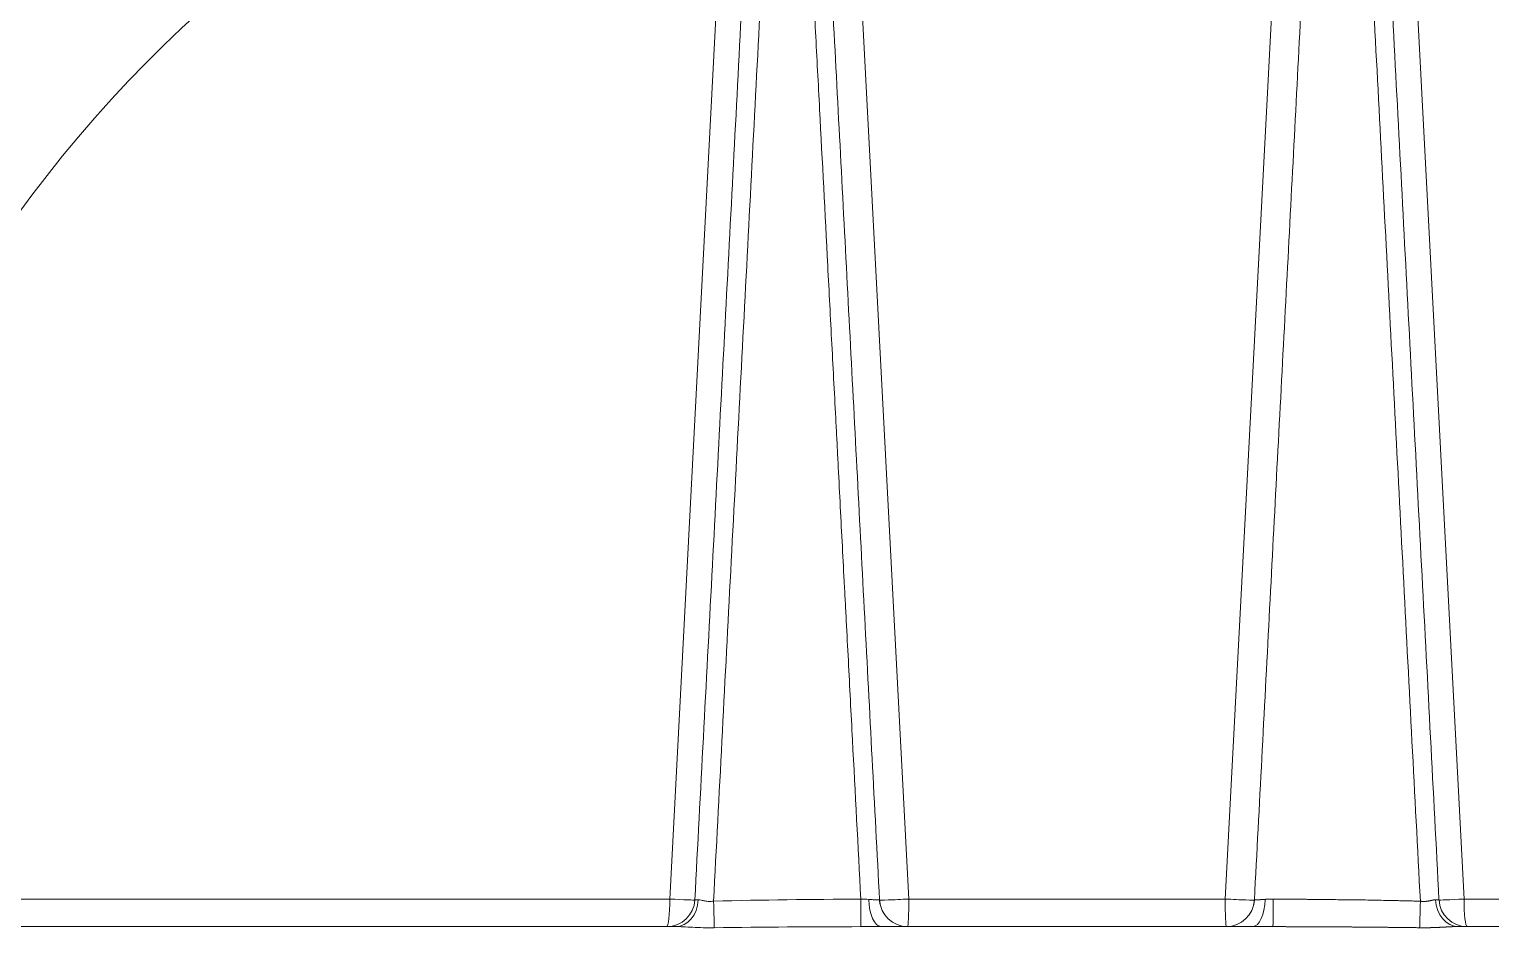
# Model space of a CAD drawing. Header units: millimetres. Extents: x 4664 to 8864, y -38 to 2932.
# Drawn here: x 5710 to 5846, y 1173.7 to 1257.2 of the extents above; entities that cross this region are included whole.
import ezdxf

# ---------------------------------------------------------------- set-up
doc = ezdxf.new("R2010")
doc.units = ezdxf.units.MM

msp = doc.modelspace()

# ---------------------------------------------------------------- linework, layer by layer
at = {"lineweight": 5}
for p, q in [((5775.35, 1285.75), (5769.62, 1176.33)), ((5837.77, 1285.75), (5843.51, 1176.33)), ((5791.85, 1176.33), (5787.52, 1258.98)), ((5821.28, 1176.33), (5825.61, 1258.98)), ((5769.62, 1176.33), (5686.32, 1176.33)), ((5791.85, 1176.33), (5821.28, 1176.33)), ((5824, 1176.25), (5824.01, 1176.24)), ((5843.51, 1176.33), (5926.81, 1176.33)), ((5770.14, 1173.77), (5651.91, 1173.77)), ((5789.27, 1173.77), (5823.86, 1173.77)), ((5842.99, 1173.77), (5961.22, 1173.77))]:
    msp.add_line(p, q, dxfattribs=at)
for centre, radius, start, end in [((5806.56, 1169.42), 144.9, 99.21, 177.2647), ((5806.56, 1169.42), 144.9, 2.7353, 80.79), ((5806.56, 1169.42), 143.34, 99.21, 177.2647), ((5806.56, 1169.42), 143.34, 2.7353, 80.79), ((5806.56, 1169.42), 120.44, 105.0182, 176.7093), ((5769.34, 1176.38), 2.61, 270, 357), ((5791.74, 1176.38), 2.61, 183, 270), ((5821.39, 1176.38), 2.61, 270, 357), ((5843.78, 1176.38), 2.61, 183, 270)]:
    msp.add_arc(centre, radius, start, end, dxfattribs=at)
for centre, major_axis, ratio, start_param, end_param in [((5769.34, 1176.38), (0, -2.61), 0.105089, 0, 1.551133), ((5769.34, 1176.38), (2.61, -0.14), 0.014216, 4.818542, 6.283185), ((5770.14, 1176.38), (0, 2.61), 0.817981, 3.141593, 4.661654), ((5773.69, 1176.16), (-0.07, 2.61), 0.00037, 1.584374, 2.850434), ((5787.38, 1176.36), (-0.01, 2.61), 0.000075, 1.584919, 3.040984), ((5789.27, 1176.38), (0, 2.61), 0.432613, 1.606022, 3.141593), ((5791.74, 1176.38), (2.61, 0.14), 0.021844, 3.141593, 4.753166), ((5791.74, 1176.38), (0, 2.61), 0.04186, 3.141593, 4.692726), ((5821.39, 1176.38), (-2.61, 0.14), 0.021844, 1.53002, 3.141593), ((5821.39, 1176.38), (0, 2.61), 0.04186, 1.59046, 3.141593), ((5823.86, 1176.38), (0, 2.61), 0.432613, 3.141593, 4.677163), ((5825.74, 1176.36), (0.01, 2.61), 0.000075, 3.242201, 4.698267), ((5839.44, 1176.16), (0.07, 2.61), 0.00037, 3.432751, 4.698811), ((5842.99, 1176.38), (0, 2.61), 0.817981, 1.621532, 3.141593), ((5843.78, 1176.38), (-2.61, -0.14), 0.014216, 0, 1.464643), ((5843.78, 1176.38), (0, -2.61), 0.105089, 4.732052, 6.283185)]:
    msp.add_ellipse(centre, major_axis=major_axis, ratio=ratio, start_param=start_param, end_param=end_param, dxfattribs=at)
for points, knots in [([(5778.15, 1294.5), (5777.9, 1289.77), (5777.65, 1285.01), (5777.15, 1275.42), (5776.9, 1270.6), (5776.13, 1256.03), (5775.62, 1246.2), (5774.58, 1226.4), (5774.06, 1216.42), (5773.01, 1196.39), (5772.48, 1186.32), (5771.95, 1176.25)], [0, 0, 0, 0, 0.125, 0.125, 0.25, 0.25, 0.5, 0.5, 0.75, 0.75, 1, 1, 1, 1]), ([(5834.98, 1294.5), (5835.22, 1289.77), (5835.47, 1285.01), (5835.98, 1275.42), (5836.23, 1270.6), (5836.99, 1256.03), (5837.51, 1246.2), (5838.54, 1226.4), (5839.07, 1216.42), (5840.12, 1196.39), (5840.65, 1186.32), (5841.17, 1176.25)], [0, 0, 0, 0, 0.125, 0.125, 0.25, 0.25, 0.5, 0.5, 0.75, 0.75, 1, 1, 1, 1]), ([(5773.69, 1176.13), (5774.21, 1186.06), (5774.72, 1195.98), (5775.5, 1210.93), (5775.77, 1215.99), (5776.29, 1226.08), (5776.56, 1231.11), (5777.08, 1241.13), (5777.34, 1246.11), (5777.86, 1256.04), (5778.11, 1260.99), (5778.63, 1270.82), (5778.88, 1275.7), (5779.26, 1282.98), (5779.39, 1285.4), (5779.6, 1289.4), (5779.68, 1291), (5779.76, 1292.58)], [0, 0, 0, 0, 0.250528, 0.250528, 0.379054, 0.379054, 0.507579, 0.507579, 0.636105, 0.636105, 0.76463, 0.76463, 0.893156, 0.893156, 0.957418, 0.957418, 1, 1, 1, 1]), ([(5781.33, 1292.41), (5781.57, 1287.76), (5781.94, 1280.73), (5782.37, 1272.45), (5782.59, 1268.3), (5782.68, 1266.51), (5782.74, 1265.32), (5782.77, 1264.73), (5782.93, 1261.75), (5783.05, 1259.36), (5783.3, 1254.56), (5783.43, 1252.16), (5783.81, 1244.93), (5784.06, 1240.08), (5784.37, 1234.01), (5784.44, 1232.79), (5784.56, 1230.36), (5784.76, 1226.71), (5784.95, 1223.05), (5785.09, 1220.3), (5785.11, 1219.99), (5785.14, 1219.38), (5785.19, 1218.46), (5785.3, 1216.32), (5785.52, 1212.03), (5785.71, 1208.35), (5785.87, 1205.27), (5785.91, 1204.66), (5785.97, 1203.43), (5786.07, 1201.58), (5786.29, 1197.28), (5786.74, 1188.66), (5787.13, 1181.26), (5787.38, 1176.32)], [0, 0, 0, 0, 0.125, 0.1875, 0.21875, 0.234375, 0.234375, 0.25, 0.25, 0.3125, 0.3125, 0.375, 0.375, 0.5, 0.5, 0.53125, 0.53125, 0.5625, 0.625, 0.625, 0.632812, 0.632812, 0.640625, 0.65625, 0.6875, 0.75, 0.75, 0.765625, 0.765625, 0.78125, 0.8125, 0.875, 1, 1, 1, 1]), ([(5839.44, 1176.13), (5838.92, 1186.03), (5838.4, 1195.93), (5837.38, 1215.66), (5836.86, 1225.48), (5835.85, 1244.98), (5835.34, 1254.65), (5834.34, 1273.79), (5833.85, 1283.26), (5833.36, 1292.58)], [0, 0, 0, 0, 0.25, 0.25, 0.5, 0.5, 0.75, 0.75, 1, 1, 1, 1]), ([(5789.13, 1176.25), (5788.67, 1185.02), (5788.21, 1193.78), (5787.29, 1211.26), (5786.84, 1219.98), (5785.93, 1237.29), (5785.48, 1245.91), (5784.58, 1262.97), (5784.14, 1271.42), (5783.7, 1279.79)], [0, 0, 0, 0, 0.25, 0.25, 0.5, 0.5, 0.75, 0.75, 1, 1, 1, 1]), ([(5824, 1176.25), (5824.46, 1185.02), (5824.92, 1193.78), (5825.83, 1211.26), (5826.29, 1219.98), (5827.2, 1237.29), (5827.65, 1245.91), (5828.54, 1262.97), (5828.98, 1271.42), (5829.42, 1279.79)], [0, 0, 0, 0, 0.25, 0.25, 0.5, 0.5, 0.75, 0.75, 1, 1, 1, 1]), ([(5773.69, 1176.13), (5773.55, 1176.11), (5773.41, 1176.1), (5773.14, 1176.11), (5773.01, 1176.13), (5772.77, 1176.17), (5772.65, 1176.2), (5772.44, 1176.24), (5772.35, 1176.26), (5772.27, 1176.25)], [0, 0, 0, 0, 0.25, 0.25, 0.5, 0.5, 0.75, 0.75, 1, 1, 1, 1]), ([(5789.13, 1176.25), (5789.13, 1176.24), (5789.11, 1176.24), (5789.02, 1176.24), (5788.95, 1176.24), (5788.77, 1176.25), (5788.67, 1176.26), (5788.42, 1176.27), (5788.29, 1176.28), (5788.14, 1176.29)], [0, 0, 0, 0, 0.25, 0.25, 0.5, 0.5, 0.75, 0.75, 1, 1, 1, 1]), ([(5824.01, 1176.24), (5824.01, 1176.24), (5824.01, 1176.24), (5824.01, 1176.24), (5824.01, 1176.24), (5824.01, 1176.24), (5824.01, 1176.24), (5824.01, 1176.24), (5824.02, 1176.24), (5824.02, 1176.24), (5824.02, 1176.24), (5824.02, 1176.24), (5824.02, 1176.24), (5824.02, 1176.24), (5824.03, 1176.24), (5824.03, 1176.24), (5824.03, 1176.24), (5824.03, 1176.24), (5824.03, 1176.24), (5824.03, 1176.24), (5824.04, 1176.24), (5824.04, 1176.24), (5824.04, 1176.24), (5824.04, 1176.24), (5824.04, 1176.24), (5824.05, 1176.24), (5824.05, 1176.24), (5824.05, 1176.24), (5824.05, 1176.24), (5824.06, 1176.24), (5824.06, 1176.24), (5824.06, 1176.24), (5824.06, 1176.24), (5824.07, 1176.24), (5824.07, 1176.24), (5824.07, 1176.24), (5824.07, 1176.24), (5824.08, 1176.24), (5824.08, 1176.24), (5824.08, 1176.24), (5824.08, 1176.24), (5824.09, 1176.24), (5824.09, 1176.24), (5824.09, 1176.24), (5824.1, 1176.24), (5824.1, 1176.24), (5824.1, 1176.24), (5824.11, 1176.24), (5824.11, 1176.24), (5824.11, 1176.24), (5824.12, 1176.24), (5824.12, 1176.24), (5824.12, 1176.24), (5824.13, 1176.24), (5824.13, 1176.24), (5824.13, 1176.24), (5824.14, 1176.24), (5824.14, 1176.24), (5824.14, 1176.24), (5824.15, 1176.24), (5824.15, 1176.24), (5824.16, 1176.24), (5824.16, 1176.24), (5824.16, 1176.24), (5824.17, 1176.24), (5824.17, 1176.25), (5824.18, 1176.25), (5824.18, 1176.25), (5824.18, 1176.25), (5824.19, 1176.25), (5824.19, 1176.25), (5824.2, 1176.25), (5824.2, 1176.25), (5824.21, 1176.25), (5824.21, 1176.25), (5824.21, 1176.25), (5824.22, 1176.25), (5824.22, 1176.25), (5824.23, 1176.25), (5824.23, 1176.25), (5824.24, 1176.25), (5824.24, 1176.25), (5824.25, 1176.25), (5824.25, 1176.25), (5824.26, 1176.25), (5824.26, 1176.25), (5824.27, 1176.25), (5824.27, 1176.25), (5824.28, 1176.25), (5824.29, 1176.25), (5824.29, 1176.25), (5824.3, 1176.25), (5824.31, 1176.25), (5824.32, 1176.25), (5824.33, 1176.25), (5824.33, 1176.25), (5824.34, 1176.25), (5824.35, 1176.25), (5824.36, 1176.25), (5824.37, 1176.25), (5824.38, 1176.25), (5824.38, 1176.26), (5824.39, 1176.26), (5824.4, 1176.26), (5824.41, 1176.26), (5824.42, 1176.26), (5824.43, 1176.26), (5824.44, 1176.26), (5824.45, 1176.26), (5824.46, 1176.26), (5824.47, 1176.26), (5824.48, 1176.26), (5824.49, 1176.26), (5824.5, 1176.26), (5824.51, 1176.26), (5824.52, 1176.26), (5824.53, 1176.26), (5824.54, 1176.26), (5824.55, 1176.26), (5824.56, 1176.27), (5824.57, 1176.27), (5824.59, 1176.27), (5824.6, 1176.27), (5824.61, 1176.27), (5824.62, 1176.27), (5824.63, 1176.27), (5824.64, 1176.27), (5824.65, 1176.27), (5824.67, 1176.27), (5824.68, 1176.27), (5824.69, 1176.27), (5824.7, 1176.27), (5824.72, 1176.27), (5824.73, 1176.28), (5824.74, 1176.28), (5824.75, 1176.28), (5824.77, 1176.28), (5824.78, 1176.28), (5824.79, 1176.28), (5824.81, 1176.28), (5824.82, 1176.28), (5824.83, 1176.28), (5824.85, 1176.28), (5824.86, 1176.28), (5824.87, 1176.28), (5824.89, 1176.29), (5824.9, 1176.29), (5824.92, 1176.29), (5824.93, 1176.29), (5824.94, 1176.29), (5824.96, 1176.29), (5824.97, 1176.29), (5824.98, 1176.29), (5824.99, 1176.29)], [0, 0, 0, 0, 0.002186, 0.007391, 0.0126, 0.017811, 0.023025, 0.028242, 0.033462, 0.038684, 0.043909, 0.049137, 0.054367, 0.0596, 0.064835, 0.070072, 0.075311, 0.080553, 0.085796, 0.091041, 0.096289, 0.101538, 0.106788, 0.112041, 0.117294, 0.12255, 0.127806, 0.133064, 0.138323, 0.143583, 0.148844, 0.154106, 0.159369, 0.164633, 0.169897, 0.175162, 0.180428, 0.185694, 0.19096, 0.196227, 0.201494, 0.206761, 0.212028, 0.217294, 0.222561, 0.227828, 0.233094, 0.23836, 0.243625, 0.24889, 0.254154, 0.259417, 0.26468, 0.269941, 0.275202, 0.280462, 0.28572, 0.290977, 0.296233, 0.301488, 0.306741, 0.311992, 0.317242, 0.32249, 0.327737, 0.332981, 0.338223, 0.343464, 0.348702, 0.353938, 0.359172, 0.364403, 0.369632, 0.374858, 0.380082, 0.385303, 0.390521, 0.395736, 0.400948, 0.406158, 0.411364, 0.416567, 0.421767, 0.426963, 0.432156, 0.437346, 0.442532, 0.450057, 0.457616, 0.465208, 0.472832, 0.48049, 0.48818, 0.495902, 0.503657, 0.511443, 0.519262, 0.527112, 0.534994, 0.542907, 0.550851, 0.558827, 0.566832, 0.574869, 0.582936, 0.591032, 0.599159, 0.607315, 0.615501, 0.623715, 0.631959, 0.640231, 0.648531, 0.65686, 0.665216, 0.673599, 0.68201, 0.690448, 0.698912, 0.707403, 0.715919, 0.724461, 0.733029, 0.741621, 0.750238, 0.758879, 0.767545, 0.776233, 0.784946, 0.793681, 0.802438, 0.811218, 0.820019, 0.828842, 0.837686, 0.846551, 0.855435, 0.86434, 0.873264, 0.882207, 0.891168, 0.900148, 0.909145, 0.91816, 0.927192, 0.93624, 0.945304, 0.954384, 0.963479, 0.972588, 0.981712, 0.990849, 1, 1, 1, 1]), ([(5824.99, 1176.29), (5824.99, 1176.29), (5824.99, 1176.29), (5825, 1176.29), (5825.01, 1176.29), (5825.02, 1176.29), (5825.03, 1176.29), (5825.04, 1176.29), (5825.04, 1176.3), (5825.05, 1176.3), (5825.06, 1176.3), (5825.07, 1176.3), (5825.08, 1176.3), (5825.09, 1176.3), (5825.1, 1176.3), (5825.12, 1176.3), (5825.15, 1176.3), (5825.21, 1176.3), (5825.28, 1176.3), (5825.34, 1176.31), (5825.38, 1176.31), (5825.41, 1176.31), (5825.44, 1176.31), (5825.46, 1176.31), (5825.49, 1176.31), (5825.51, 1176.31), (5825.53, 1176.31), (5825.56, 1176.31), (5825.58, 1176.31), (5825.6, 1176.31), (5825.62, 1176.31), (5825.64, 1176.32), (5825.66, 1176.32), (5825.68, 1176.32), (5825.69, 1176.32), (5825.71, 1176.32), (5825.73, 1176.32), (5825.74, 1176.32), (5825.74, 1176.32)], [0, 0, 0, 0, 0.011227, 0.022568, 0.034023, 0.04559, 0.057271, 0.069063, 0.080967, 0.092982, 0.105108, 0.117344, 0.12969, 0.142144, 0.154707, 0.167378, 0.227564, 0.303371, 0.394382, 0.500046, 0.5363, 0.571503, 0.605666, 0.638798, 0.670909, 0.702008, 0.732106, 0.761214, 0.78934, 0.816496, 0.842692, 0.867938, 0.892243, 0.915617, 0.938071, 0.959613, 0.980253, 1, 1, 1, 1]), ([(5825.74, 1176.32), (5825.82, 1176.32), (5825.99, 1176.32), (5826.23, 1176.32), (5826.47, 1176.32), (5826.71, 1176.32), (5826.94, 1176.31), (5827.18, 1176.31), (5827.41, 1176.31), (5827.64, 1176.31), (5827.86, 1176.31), (5828.08, 1176.31), (5828.31, 1176.3), (5828.52, 1176.3), (5828.74, 1176.3), (5828.95, 1176.3), (5829.68, 1176.29), (5830.89, 1176.28), (5832.33, 1176.26), (5833.47, 1176.25), (5834.33, 1176.24), (5835.18, 1176.22), (5835.83, 1176.21), (5836.28, 1176.2), (5836.55, 1176.19), (5836.82, 1176.19), (5837.09, 1176.18), (5837.36, 1176.18), (5837.62, 1176.17), (5837.88, 1176.17), (5838.15, 1176.16), (5838.41, 1176.15), (5838.67, 1176.15), (5838.92, 1176.14), (5839.18, 1176.13), (5839.35, 1176.13), (5839.44, 1176.13)], [0, 0, 0, 0, 0.017894, 0.035612, 0.053155, 0.070523, 0.087716, 0.104734, 0.121576, 0.138243, 0.154735, 0.171052, 0.187193, 0.203159, 0.21895, 0.234566, 0.250006, 0.378354, 0.50001, 0.564409, 0.627542, 0.689408, 0.750008, 0.769817, 0.789529, 0.809145, 0.828665, 0.848088, 0.867414, 0.886644, 0.905778, 0.924815, 0.943756, 0.9626, 0.981348, 1, 1, 1, 1]), ([(5839.44, 1176.13), (5839.44, 1176.13), (5839.44, 1176.13), (5839.45, 1176.12), (5839.46, 1176.12), (5839.47, 1176.12), (5839.48, 1176.12), (5839.48, 1176.12), (5839.49, 1176.12), (5839.5, 1176.12), (5839.51, 1176.12), (5839.52, 1176.12), (5839.52, 1176.12), (5839.53, 1176.12), (5839.54, 1176.11), (5839.55, 1176.11), (5839.56, 1176.11), (5839.56, 1176.11), (5839.57, 1176.11), (5839.58, 1176.11), (5839.59, 1176.11), (5839.6, 1176.11), (5839.6, 1176.11), (5839.61, 1176.11), (5839.62, 1176.11), (5839.63, 1176.11), (5839.64, 1176.11), (5839.64, 1176.11), (5839.65, 1176.11), (5839.66, 1176.11), (5839.67, 1176.11), (5839.68, 1176.11), (5839.69, 1176.11), (5839.69, 1176.11), (5839.7, 1176.11), (5839.71, 1176.1), (5839.72, 1176.1), (5839.73, 1176.1), (5839.74, 1176.1), (5839.74, 1176.1), (5839.75, 1176.1), (5839.76, 1176.1), (5839.77, 1176.1), (5839.78, 1176.1), (5839.79, 1176.1), (5839.8, 1176.1), (5839.8, 1176.1), (5839.81, 1176.11), (5839.82, 1176.11), (5839.83, 1176.11), (5839.84, 1176.11), (5839.85, 1176.11), (5839.85, 1176.11), (5839.86, 1176.11), (5839.87, 1176.11), (5839.88, 1176.11), (5839.89, 1176.11), (5839.9, 1176.11), (5839.91, 1176.11), (5839.91, 1176.11), (5839.92, 1176.11), (5839.93, 1176.11), (5839.94, 1176.11), (5839.95, 1176.11), (5839.96, 1176.11), (5839.97, 1176.11), (5839.97, 1176.11), (5839.98, 1176.11), (5839.99, 1176.12), (5840, 1176.12), (5840.01, 1176.12), (5840.02, 1176.12), (5840.03, 1176.12), (5840.03, 1176.12), (5840.04, 1176.12), (5840.05, 1176.12), (5840.06, 1176.12), (5840.07, 1176.12), (5840.08, 1176.12), (5840.09, 1176.13), (5840.09, 1176.13), (5840.1, 1176.13), (5840.11, 1176.13), (5840.12, 1176.13), (5840.13, 1176.13), (5840.14, 1176.13), (5840.15, 1176.13), (5840.15, 1176.13), (5840.16, 1176.14), (5840.17, 1176.14), (5840.18, 1176.14), (5840.19, 1176.14), (5840.2, 1176.14), (5840.21, 1176.14), (5840.21, 1176.14), (5840.22, 1176.15), (5840.23, 1176.15), (5840.24, 1176.15), (5840.26, 1176.15), (5840.28, 1176.16), (5840.29, 1176.16), (5840.31, 1176.16), (5840.33, 1176.17), (5840.35, 1176.17), (5840.36, 1176.17), (5840.38, 1176.18), (5840.4, 1176.18), (5840.42, 1176.18), (5840.43, 1176.19), (5840.45, 1176.19), (5840.47, 1176.19), (5840.48, 1176.2), (5840.5, 1176.2), (5840.51, 1176.21), (5840.53, 1176.21), (5840.55, 1176.21), (5840.56, 1176.22), (5840.58, 1176.22), (5840.59, 1176.22), (5840.59, 1176.22), (5840.6, 1176.23), (5840.61, 1176.23), (5840.62, 1176.23), (5840.62, 1176.23), (5840.63, 1176.23), (5840.64, 1176.23), (5840.65, 1176.23), (5840.65, 1176.24), (5840.66, 1176.24), (5840.67, 1176.24), (5840.68, 1176.24), (5840.68, 1176.24), (5840.69, 1176.24), (5840.7, 1176.24), (5840.7, 1176.24), (5840.71, 1176.24), (5840.72, 1176.25), (5840.73, 1176.25), (5840.73, 1176.25), (5840.74, 1176.25), (5840.75, 1176.25), (5840.75, 1176.25), (5840.76, 1176.25), (5840.77, 1176.25), (5840.77, 1176.25), (5840.78, 1176.25), (5840.79, 1176.25), (5840.79, 1176.25), (5840.8, 1176.25), (5840.81, 1176.25), (5840.81, 1176.25), (5840.82, 1176.25), (5840.83, 1176.25), (5840.83, 1176.25), (5840.84, 1176.25), (5840.84, 1176.25), (5840.85, 1176.25), (5840.85, 1176.25), (5840.86, 1176.25)], [0, 0, 0, 0, 0.004673, 0.009356, 0.014049, 0.018751, 0.023463, 0.028185, 0.032917, 0.037659, 0.042412, 0.047174, 0.051947, 0.05673, 0.061523, 0.066327, 0.071141, 0.075966, 0.080802, 0.085648, 0.090506, 0.095374, 0.100253, 0.105143, 0.110044, 0.114956, 0.119879, 0.124813, 0.129759, 0.134716, 0.139684, 0.144664, 0.149655, 0.154658, 0.159672, 0.164698, 0.169736, 0.174785, 0.179846, 0.184918, 0.190003, 0.195099, 0.200208, 0.205328, 0.21046, 0.215604, 0.22076, 0.225928, 0.231109, 0.236301, 0.241506, 0.246722, 0.251951, 0.257192, 0.262446, 0.267711, 0.272989, 0.27828, 0.283582, 0.288897, 0.294225, 0.299564, 0.304917, 0.310281, 0.315658, 0.321047, 0.326449, 0.331864, 0.33729, 0.34273, 0.348181, 0.353645, 0.359122, 0.364611, 0.370113, 0.375627, 0.381153, 0.386692, 0.392244, 0.397808, 0.403384, 0.408973, 0.414574, 0.420188, 0.425814, 0.431453, 0.437104, 0.442767, 0.448443, 0.454131, 0.459831, 0.465544, 0.471269, 0.477006, 0.482755, 0.488517, 0.494291, 0.500077, 0.512363, 0.524672, 0.537004, 0.549358, 0.561734, 0.574129, 0.586545, 0.598979, 0.611431, 0.6239, 0.636385, 0.648886, 0.661402, 0.673932, 0.686474, 0.699029, 0.711596, 0.724172, 0.736759, 0.749354, 0.755585, 0.761818, 0.768052, 0.774288, 0.780524, 0.786763, 0.793002, 0.799243, 0.805486, 0.811731, 0.817977, 0.824224, 0.830474, 0.836725, 0.842978, 0.849233, 0.85549, 0.861749, 0.86801, 0.874272, 0.880537, 0.886804, 0.893073, 0.899344, 0.905617, 0.911893, 0.918171, 0.924451, 0.930733, 0.937018, 0.943305, 0.949594, 0.955886, 0.962181, 0.968478, 0.974777, 0.981079, 0.987383, 0.99369, 1, 1, 1, 1]), ([(5840.86, 1176.25), (5840.86, 1176.25), (5840.86, 1176.25), (5840.87, 1176.25), (5840.87, 1176.25), (5840.88, 1176.25), (5840.88, 1176.25), (5840.89, 1176.25), (5840.89, 1176.25), (5840.9, 1176.25), (5840.9, 1176.25), (5840.91, 1176.25), (5840.91, 1176.25), (5840.92, 1176.25), (5840.92, 1176.25), (5840.92, 1176.25), (5840.93, 1176.25), (5840.93, 1176.25), (5840.94, 1176.25), (5840.94, 1176.25), (5840.95, 1176.25), (5840.95, 1176.25), (5840.96, 1176.25), (5840.96, 1176.25), (5840.96, 1176.25), (5840.97, 1176.25), (5840.97, 1176.25), (5840.98, 1176.25), (5840.98, 1176.25), (5840.99, 1176.25), (5840.99, 1176.25), (5840.99, 1176.25), (5841, 1176.25), (5841, 1176.24), (5841.01, 1176.24), (5841.01, 1176.24), (5841.01, 1176.24), (5841.02, 1176.24), (5841.02, 1176.24), (5841.02, 1176.24), (5841.03, 1176.24), (5841.03, 1176.24), (5841.04, 1176.24), (5841.04, 1176.24), (5841.04, 1176.24), (5841.05, 1176.24), (5841.05, 1176.24), (5841.05, 1176.24), (5841.06, 1176.24), (5841.06, 1176.24), (5841.06, 1176.24), (5841.07, 1176.24), (5841.07, 1176.24), (5841.07, 1176.24), (5841.07, 1176.24), (5841.08, 1176.24), (5841.08, 1176.24), (5841.08, 1176.24), (5841.09, 1176.24), (5841.09, 1176.24), (5841.09, 1176.24), (5841.09, 1176.24), (5841.1, 1176.24), (5841.1, 1176.24), (5841.1, 1176.24), (5841.11, 1176.24), (5841.11, 1176.24), (5841.11, 1176.24), (5841.11, 1176.24), (5841.11, 1176.24), (5841.12, 1176.24), (5841.12, 1176.24), (5841.12, 1176.24), (5841.12, 1176.24), (5841.13, 1176.24), (5841.13, 1176.24), (5841.13, 1176.24), (5841.13, 1176.24), (5841.13, 1176.24), (5841.14, 1176.24), (5841.14, 1176.24), (5841.14, 1176.24), (5841.14, 1176.24), (5841.14, 1176.24), (5841.14, 1176.24), (5841.15, 1176.24), (5841.15, 1176.24), (5841.15, 1176.24), (5841.15, 1176.24), (5841.15, 1176.24), (5841.15, 1176.24), (5841.15, 1176.24), (5841.16, 1176.24), (5841.16, 1176.24), (5841.16, 1176.24), (5841.16, 1176.24), (5841.16, 1176.24), (5841.16, 1176.24), (5841.16, 1176.24), (5841.16, 1176.24), (5841.16, 1176.24), (5841.17, 1176.24), (5841.17, 1176.24), (5841.17, 1176.24), (5841.17, 1176.24), (5841.17, 1176.24), (5841.17, 1176.24), (5841.17, 1176.24), (5841.17, 1176.24), (5841.17, 1176.25), (5841.17, 1176.25), (5841.17, 1176.25), (5841.17, 1176.25), (5841.17, 1176.25), (5841.17, 1176.25), (5841.17, 1176.25), (5841.17, 1176.25), (5841.17, 1176.25), (5841.17, 1176.25), (5841.17, 1176.25), (5841.17, 1176.25), (5841.17, 1176.25)], [0, 0, 0, 0, 0.008363, 0.016732, 0.025106, 0.033485, 0.041869, 0.050259, 0.058653, 0.067052, 0.075456, 0.083864, 0.092277, 0.100694, 0.109115, 0.11754, 0.125969, 0.134402, 0.142839, 0.151279, 0.159722, 0.168169, 0.17662, 0.185073, 0.193529, 0.201988, 0.21045, 0.218915, 0.227381, 0.235851, 0.244322, 0.252796, 0.261271, 0.269749, 0.278228, 0.286708, 0.29519, 0.303674, 0.312159, 0.320644, 0.329131, 0.337619, 0.346107, 0.354596, 0.363086, 0.371575, 0.380065, 0.388555, 0.397045, 0.405535, 0.414025, 0.422514, 0.431002, 0.43949, 0.447977, 0.456464, 0.464949, 0.473433, 0.481915, 0.490397, 0.498876, 0.507354, 0.515831, 0.524305, 0.532777, 0.541248, 0.549715, 0.558181, 0.566644, 0.575104, 0.583562, 0.592016, 0.600468, 0.608916, 0.617361, 0.625803, 0.634241, 0.642676, 0.651107, 0.659533, 0.667956, 0.676375, 0.68479, 0.6932, 0.701606, 0.710007, 0.718404, 0.726796, 0.735182, 0.743564, 0.751941, 0.760312, 0.768678, 0.777038, 0.785393, 0.793742, 0.802085, 0.810422, 0.818754, 0.827079, 0.835397, 0.84371, 0.852015, 0.860315, 0.868607, 0.876893, 0.885171, 0.893443, 0.901708, 0.909965, 0.918215, 0.926457, 0.934692, 0.942919, 0.951139, 0.95935, 0.967554, 0.97575, 0.983937, 0.992116, 1, 1, 1, 1]), ([(5770.14, 1173.77), (5770.35, 1173.77), (5770.59, 1173.76), (5771.13, 1173.73), (5771.43, 1173.72), (5772.05, 1173.69), (5772.39, 1173.67), (5773.06, 1173.66), (5773.41, 1173.66), (5773.76, 1173.66)], [0, 0, 0, 0, 0.25, 0.25, 0.5, 0.5, 0.75, 0.75, 1, 1, 1, 1]), ([(5825.73, 1173.76), (5825.72, 1173.76), (5825.71, 1173.76), (5825.69, 1173.76), (5825.67, 1173.76), (5825.65, 1173.76), (5825.63, 1173.76), (5825.61, 1173.76), (5825.59, 1173.76), (5825.57, 1173.76), (5825.54, 1173.76), (5825.52, 1173.76), (5825.5, 1173.76), (5825.48, 1173.76), (5825.46, 1173.76), (5825.44, 1173.76), (5825.42, 1173.76), (5825.4, 1173.76), (5825.38, 1173.76), (5825.36, 1173.76), (5825.34, 1173.76), (5825.32, 1173.76), (5825.3, 1173.76), (5825.28, 1173.76), (5825.26, 1173.76), (5825.24, 1173.76), (5825.22, 1173.76), (5825.2, 1173.76), (5825.18, 1173.76), (5825.16, 1173.76), (5825.14, 1173.76), (5825.12, 1173.76), (5825.1, 1173.76), (5825.08, 1173.76), (5825.06, 1173.76), (5825.04, 1173.76), (5825.02, 1173.76), (5825, 1173.76), (5824.98, 1173.76), (5824.96, 1173.76), (5824.94, 1173.76), (5824.92, 1173.76), (5824.9, 1173.76), (5824.88, 1173.76), (5824.87, 1173.76), (5824.85, 1173.76), (5824.83, 1173.76), (5824.81, 1173.77), (5824.79, 1173.77), (5824.77, 1173.77), (5824.75, 1173.77), (5824.73, 1173.77), (5824.71, 1173.77), (5824.69, 1173.77), (5824.67, 1173.77), (5824.65, 1173.77), (5824.63, 1173.77), (5824.61, 1173.77), (5824.59, 1173.77), (5824.57, 1173.77), (5824.55, 1173.77), (5824.53, 1173.77), (5824.52, 1173.77), (5824.5, 1173.77), (5824.48, 1173.77), (5824.46, 1173.77), (5824.44, 1173.77), (5824.42, 1173.77), (5824.4, 1173.77), (5824.38, 1173.77), (5824.36, 1173.77), (5824.34, 1173.77), (5824.32, 1173.77), (5824.31, 1173.77), (5824.29, 1173.77), (5824.27, 1173.77), (5824.25, 1173.77), (5824.23, 1173.77), (5824.21, 1173.77), (5824.19, 1173.77), (5824.17, 1173.77), (5824.15, 1173.77), (5824.14, 1173.77), (5824.12, 1173.77), (5824.1, 1173.77), (5824.08, 1173.77), (5824.06, 1173.77), (5824.04, 1173.77), (5824.02, 1173.77), (5824.01, 1173.77), (5823.99, 1173.77), (5823.97, 1173.77), (5823.95, 1173.77), (5823.93, 1173.77), (5823.91, 1173.77), (5823.89, 1173.77), (5823.88, 1173.77), (5823.86, 1173.77), (5823.86, 1173.77)], [0, 0, 0, 0, 0.010909, 0.021806, 0.03269, 0.043563, 0.054423, 0.065272, 0.076108, 0.086933, 0.097746, 0.108547, 0.119337, 0.130115, 0.140881, 0.151635, 0.162379, 0.173111, 0.183831, 0.19454, 0.205238, 0.215925, 0.2266, 0.237265, 0.247918, 0.258561, 0.269193, 0.279813, 0.290423, 0.301023, 0.311611, 0.322189, 0.332757, 0.343314, 0.35386, 0.364396, 0.374922, 0.385438, 0.395943, 0.406439, 0.416924, 0.427399, 0.437864, 0.44832, 0.458765, 0.469201, 0.479627, 0.490044, 0.500451, 0.510848, 0.521236, 0.531614, 0.541984, 0.552344, 0.562694, 0.573036, 0.583368, 0.593692, 0.604007, 0.614312, 0.624609, 0.634897, 0.645177, 0.655448, 0.66571, 0.675964, 0.686209, 0.696446, 0.706675, 0.716895, 0.727108, 0.737312, 0.747508, 0.757696, 0.767877, 0.778049, 0.788214, 0.798371, 0.80852, 0.818662, 0.828796, 0.838923, 0.849043, 0.859155, 0.86926, 0.879358, 0.889449, 0.899533, 0.90961, 0.919679, 0.929743, 0.939799, 0.949849, 0.959892, 0.969929, 0.979959, 0.989983, 1, 1, 1, 1]), ([(5839.37, 1173.66), (5839.32, 1173.66), (5839.21, 1173.66), (5839.06, 1173.67), (5838.9, 1173.67), (5838.75, 1173.67), (5838.59, 1173.67), (5838.44, 1173.67), (5838.28, 1173.68), (5838.12, 1173.68), (5837.97, 1173.68), (5837.81, 1173.68), (5837.65, 1173.68), (5837.5, 1173.68), (5837.34, 1173.69), (5837.18, 1173.69), (5837.03, 1173.69), (5836.87, 1173.69), (5836.71, 1173.69), (5836.55, 1173.69), (5836.4, 1173.7), (5836.24, 1173.7), (5836.08, 1173.7), (5835.92, 1173.7), (5835.77, 1173.7), (5835.61, 1173.7), (5835.45, 1173.71), (5835.29, 1173.71), (5835.13, 1173.71), (5834.97, 1173.71), (5834.82, 1173.71), (5834.66, 1173.71), (5834.5, 1173.71), (5834.34, 1173.72), (5834.18, 1173.72), (5834.02, 1173.72), (5833.86, 1173.72), (5833.7, 1173.72), (5833.54, 1173.72), (5833.38, 1173.72), (5833.22, 1173.72), (5833.06, 1173.73), (5832.9, 1173.73), (5832.74, 1173.73), (5832.58, 1173.73), (5832.42, 1173.73), (5832.26, 1173.73), (5832.1, 1173.73), (5831.94, 1173.73), (5831.78, 1173.73), (5831.61, 1173.73), (5831.45, 1173.74), (5831.29, 1173.74), (5831.13, 1173.74), (5830.97, 1173.74), (5830.81, 1173.74), (5830.64, 1173.74), (5830.48, 1173.74), (5830.32, 1173.74), (5830.16, 1173.74), (5830, 1173.74), (5829.83, 1173.74), (5829.67, 1173.74), (5829.51, 1173.75), (5829.34, 1173.75), (5829.18, 1173.75), (5829.02, 1173.75), (5828.85, 1173.75), (5828.69, 1173.75), (5828.53, 1173.75), (5828.36, 1173.75), (5828.2, 1173.75), (5828.04, 1173.75), (5827.87, 1173.75), (5827.71, 1173.75), (5827.54, 1173.75), (5827.38, 1173.75), (5827.22, 1173.75), (5827.05, 1173.75), (5826.89, 1173.76), (5826.72, 1173.76), (5826.56, 1173.76), (5826.39, 1173.76), (5826.23, 1173.76), (5826.06, 1173.76), (5825.89, 1173.76), (5825.78, 1173.76), (5825.73, 1173.76)], [0, 0, 0, 0, 0.011391, 0.022791, 0.0342, 0.045618, 0.057044, 0.068479, 0.079924, 0.091377, 0.102839, 0.11431, 0.125789, 0.137278, 0.148776, 0.160282, 0.171797, 0.183321, 0.194854, 0.206396, 0.217947, 0.229506, 0.241075, 0.252652, 0.264238, 0.275834, 0.287438, 0.299051, 0.310672, 0.322303, 0.333943, 0.345591, 0.357249, 0.368915, 0.38059, 0.392274, 0.403967, 0.415669, 0.42738, 0.4391, 0.450828, 0.462566, 0.474312, 0.486068, 0.497832, 0.509605, 0.521387, 0.533178, 0.544978, 0.556787, 0.568605, 0.580431, 0.592267, 0.604112, 0.615965, 0.627828, 0.639699, 0.651579, 0.663468, 0.675367, 0.687274, 0.69919, 0.711115, 0.723049, 0.734991, 0.746943, 0.758904, 0.770874, 0.782852, 0.79484, 0.806836, 0.818842, 0.830856, 0.84288, 0.854912, 0.866954, 0.879004, 0.891063, 0.903131, 0.915208, 0.927295, 0.93939, 0.951494, 0.963607, 0.975729, 0.98786, 1, 1, 1, 1]), ([(5842.99, 1173.77), (5842.99, 1173.77), (5842.98, 1173.77), (5842.97, 1173.77), (5842.96, 1173.77), (5842.95, 1173.77), (5842.94, 1173.77), (5842.93, 1173.77), (5842.91, 1173.77), (5842.9, 1173.77), (5842.89, 1173.77), (5842.88, 1173.77), (5842.87, 1173.77), (5842.86, 1173.77), (5842.85, 1173.77), (5842.84, 1173.77), (5842.83, 1173.77), (5842.82, 1173.77), (5842.8, 1173.77), (5842.79, 1173.77), (5842.78, 1173.77), (5842.77, 1173.77), (5842.76, 1173.77), (5842.75, 1173.77), (5842.74, 1173.77), (5842.72, 1173.77), (5842.71, 1173.77), (5842.7, 1173.77), (5842.69, 1173.77), (5842.68, 1173.77), (5842.67, 1173.77), (5842.65, 1173.77), (5842.64, 1173.77), (5842.63, 1173.76), (5842.62, 1173.76), (5842.61, 1173.76), (5842.6, 1173.76), (5842.58, 1173.76), (5842.57, 1173.76), (5842.56, 1173.76), (5842.55, 1173.76), (5842.54, 1173.76), (5842.52, 1173.76), (5842.51, 1173.76), (5842.5, 1173.76), (5842.49, 1173.76), (5842.47, 1173.76), (5842.46, 1173.76), (5842.45, 1173.76), (5842.44, 1173.76), (5842.42, 1173.76), (5842.41, 1173.76), (5842.4, 1173.75), (5842.39, 1173.75), (5842.37, 1173.75), (5842.36, 1173.75), (5842.35, 1173.75), (5842.34, 1173.75), (5842.32, 1173.75), (5842.31, 1173.75), (5842.3, 1173.75), (5842.29, 1173.75), (5842.27, 1173.75), (5842.26, 1173.75), (5842.25, 1173.75), (5842.23, 1173.75), (5842.22, 1173.75), (5842.21, 1173.75), (5842.19, 1173.74), (5842.18, 1173.74), (5842.17, 1173.74), (5842.15, 1173.74), (5842.14, 1173.74), (5842.13, 1173.74), (5842.11, 1173.74), (5842.1, 1173.74), (5842.09, 1173.74), (5842.07, 1173.74), (5842.06, 1173.74), (5842.05, 1173.74), (5842.03, 1173.74), (5842.02, 1173.74), (5842.01, 1173.73), (5841.99, 1173.73), (5841.98, 1173.73), (5841.97, 1173.73), (5841.95, 1173.73), (5841.94, 1173.73), (5841.92, 1173.73), (5841.91, 1173.73), (5841.9, 1173.73), (5841.88, 1173.73), (5841.87, 1173.73), (5841.85, 1173.73), (5841.84, 1173.73), (5841.83, 1173.72), (5841.81, 1173.72), (5841.8, 1173.72), (5841.78, 1173.72), (5841.77, 1173.72), (5841.75, 1173.72), (5841.74, 1173.72), (5841.72, 1173.72), (5841.71, 1173.72), (5841.7, 1173.72), (5841.68, 1173.72), (5841.67, 1173.72), (5841.65, 1173.72), (5841.64, 1173.71), (5841.62, 1173.71), (5841.61, 1173.71), (5841.59, 1173.71), (5841.58, 1173.71), (5841.56, 1173.71), (5841.55, 1173.71), (5841.53, 1173.71), (5841.52, 1173.71), (5841.5, 1173.71), (5841.49, 1173.71), (5841.47, 1173.71), (5841.46, 1173.71), (5841.44, 1173.7), (5841.43, 1173.7), (5841.41, 1173.7), (5841.4, 1173.7), (5841.38, 1173.7), (5841.37, 1173.7), (5841.35, 1173.7), (5841.34, 1173.7), (5841.32, 1173.7), (5841.31, 1173.7), (5841.29, 1173.7), (5841.27, 1173.7), (5841.25, 1173.7), (5841.22, 1173.69), (5841.19, 1173.69), (5841.15, 1173.69), (5841.12, 1173.69), (5841.08, 1173.69), (5841.04, 1173.69), (5841.01, 1173.68), (5840.97, 1173.68), (5840.94, 1173.68), (5840.9, 1173.68), (5840.86, 1173.68), (5840.83, 1173.68), (5840.79, 1173.68), (5840.75, 1173.68), (5840.72, 1173.67), (5840.68, 1173.67), (5840.64, 1173.67), (5840.61, 1173.67), (5840.57, 1173.67), (5840.53, 1173.67), (5840.5, 1173.67), (5840.46, 1173.67), (5840.42, 1173.67), (5840.39, 1173.67), (5840.35, 1173.66), (5840.31, 1173.66), (5840.28, 1173.66), (5840.24, 1173.66), (5840.2, 1173.66), (5840.16, 1173.66), (5840.13, 1173.66), (5840.09, 1173.66), (5840.05, 1173.66), (5840.01, 1173.66), (5839.98, 1173.66), (5839.94, 1173.66), (5839.9, 1173.66), (5839.86, 1173.66), (5839.83, 1173.66), (5839.79, 1173.66), (5839.75, 1173.66), (5839.71, 1173.66), (5839.67, 1173.66), (5839.64, 1173.66), (5839.6, 1173.66), (5839.56, 1173.66), (5839.52, 1173.66), (5839.48, 1173.66), (5839.45, 1173.66), (5839.41, 1173.66), (5839.38, 1173.66), (5839.37, 1173.66)], [0, 0, 0, 0, 0.003407, 0.006818, 0.010234, 0.013654, 0.017079, 0.020509, 0.023943, 0.027383, 0.030827, 0.034276, 0.03773, 0.041189, 0.044653, 0.048121, 0.051595, 0.055074, 0.058558, 0.062047, 0.065541, 0.06904, 0.072544, 0.076054, 0.079569, 0.083089, 0.086614, 0.090145, 0.093681, 0.097223, 0.10077, 0.104322, 0.10788, 0.111443, 0.115012, 0.118587, 0.122167, 0.125753, 0.129344, 0.132941, 0.136544, 0.140152, 0.143767, 0.147387, 0.151013, 0.154644, 0.158282, 0.161926, 0.165575, 0.16923, 0.172892, 0.176559, 0.180233, 0.183912, 0.187598, 0.191289, 0.194987, 0.198691, 0.202401, 0.206117, 0.20984, 0.213569, 0.217304, 0.221046, 0.224793, 0.228548, 0.232308, 0.236075, 0.239848, 0.243628, 0.247415, 0.251207, 0.255007, 0.258813, 0.262625, 0.266444, 0.27027, 0.274103, 0.277942, 0.281787, 0.28564, 0.289499, 0.293365, 0.297238, 0.301117, 0.305004, 0.308897, 0.312797, 0.316704, 0.320618, 0.324539, 0.328467, 0.332401, 0.336343, 0.340292, 0.344248, 0.348211, 0.352181, 0.356158, 0.360142, 0.364134, 0.368132, 0.372138, 0.376151, 0.380171, 0.384198, 0.388233, 0.392275, 0.396324, 0.400381, 0.404445, 0.408516, 0.412595, 0.416681, 0.420774, 0.424875, 0.428984, 0.4331, 0.437223, 0.441354, 0.445492, 0.449638, 0.453792, 0.457953, 0.462122, 0.466298, 0.470482, 0.474674, 0.478873, 0.48308, 0.487295, 0.491517, 0.495747, 0.499985, 0.509667, 0.51935, 0.529035, 0.538722, 0.548411, 0.558102, 0.567796, 0.577493, 0.587192, 0.596895, 0.6066, 0.61631, 0.626023, 0.635741, 0.645462, 0.655188, 0.664919, 0.674654, 0.684395, 0.69414, 0.703892, 0.713649, 0.723412, 0.733181, 0.742956, 0.752738, 0.762526, 0.772322, 0.782124, 0.791934, 0.801752, 0.811577, 0.82141, 0.831252, 0.841101, 0.85096, 0.860827, 0.870703, 0.880588, 0.890483, 0.900387, 0.910301, 0.920225, 0.930159, 0.940104, 0.950059, 0.960025, 0.970002, 0.97999, 0.989989, 1, 1, 1, 1])]:
    msp.add_open_spline(points, degree=3, knots=knots, dxfattribs=at)
for points, degree in [([(5772.27, 1176.25), (5772.06, 1176.24), (5771.95, 1176.24), (5771.95, 1176.25)], 3), ([(5787.38, 1176.32), (5782.82, 1176.3), (5778.25, 1176.25), (5773.69, 1176.13)], 3), ([(5788.14, 1176.29), (5787.9, 1176.31), (5787.65, 1176.3), (5787.38, 1176.32)], 3), ([(5789.19, 1175.79), (5789.11, 1176.24)], 1), ([(5824.01, 1176.24), (5823.93, 1175.79)], 1), ([(5773.76, 1173.66), (5778.29, 1173.72), (5782.84, 1173.75), (5787.4, 1173.76)], 3), ([(5787.4, 1173.76), (5788.05, 1173.76), (5788.69, 1173.77), (5789.27, 1173.77)], 3)]:
    msp.add_open_spline(points, degree=degree, dxfattribs=at)

doc.saveas('drawing.dxf')
